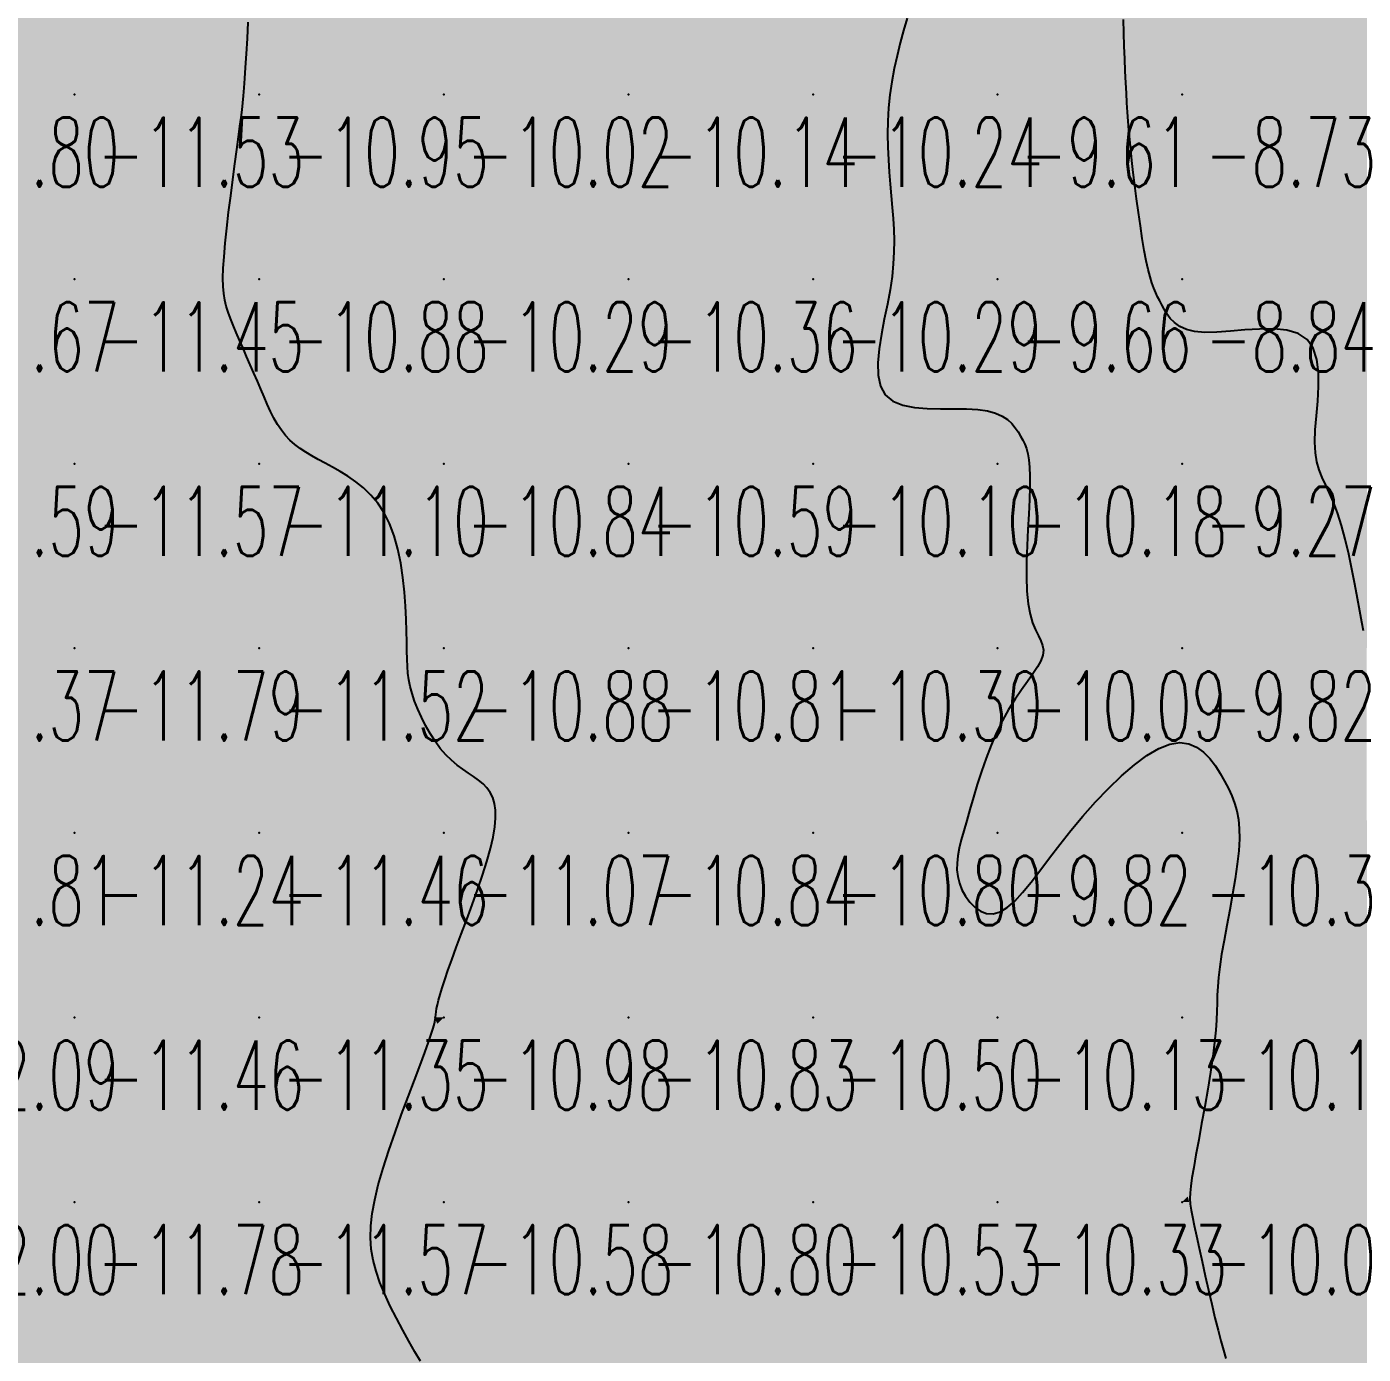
# Model space of a CAD drawing. Header units: millimetres. Extents: x 88261 to 90953, y 390274 to 392322.
# Drawn here: x 89907.7 to 89980.1, y 390839 to 390910.9 of the extents above; entities that cross this region are included whole.
import ezdxf
from ezdxf.enums import TextEntityAlignment as Align

# ---------------------------------------------------------------- set-up
doc = ezdxf.new("R2010")
doc.units = ezdxf.units.MM
doc.header["$LTSCALE"] = 25
for name, color, linetype in [('CN_03_00', 7, 'Continuous'), ('CN_04_00', 242, 'Continuous'), ('COTEAlt', 7, 'Continuous'), ('TN_COLORIAGE', 7, 'Continuous')]:
    doc.layers.add(name, color=color, linetype=linetype)
doc.styles.add('Simplex 1.0', font='Simplex.shx', dxfattribs={"width": 0.99, "height": 2.5})
doc.styles.get("Standard").update_dxf_attribs({"font": 'times.ttf'})

# ---------------------------------------------------------------- blocks, each defined once
blk = doc.blocks.new('COTE')
at = {"color": 0}
blk.add_point((0, 0), dxfattribs=at)
at = {"layer": 'COTEAlt'}
blk.add_attdef('ALT', text='', height=3.75, dxfattribs=at).set_placement((1.25, -1.25), align=Align.TOP_LEFT)

msp = doc.modelspace()

# ---------------------------------------------------------------- linework, layer by layer
at = {"layer": 'CN_03_00', "flags": 128}
for points, elevation in [([(89928.988, 390838.621), (89928.688, 390839.128), (89928.362, 390839.694), (89928.021, 390840.304), (89927.68, 390840.943), (89927.352, 390841.597), (89927.05, 390842.25), (89926.788, 390842.888), (89926.578, 390843.5), (89926.421, 390844.097), (89926.321, 390844.693), (89926.278, 390845.302), (89926.293, 390845.941), (89926.368, 390846.623), (89926.504, 390847.364), (89926.702, 390848.178), (89926.962, 390849.072), (89927.269, 390850.025), (89927.609, 390851.008), (89927.964, 390851.991), (89928.32, 390852.946), (89928.659, 390853.842), (89928.966, 390854.652), (89929.226, 390855.345), (89929.426, 390855.9), (89929.572, 390856.332), (89929.673, 390856.663), (89929.738, 390856.913), (89929.777, 390857.104), (89929.8, 390857.259), (89929.815, 390857.399), (89929.832, 390857.546), (89929.86, 390857.719), (89929.903, 390857.929), (89929.964, 390858.182), (89930.048, 390858.486), (89930.158, 390858.849), (89930.297, 390859.277), (89930.469, 390859.779), (89930.677, 390860.361), (89930.923, 390861.026), (89931.198, 390861.759), (89931.489, 390862.538), (89931.785, 390863.342), (89932.073, 390864.15), (89932.343, 390864.942), (89932.582, 390865.696), (89932.778, 390866.392), (89932.921, 390867.012), (89933.013, 390867.56), (89933.054, 390868.041), (89933.048, 390868.463), (89932.996, 390868.83), (89932.901, 390869.151), (89932.764, 390869.43), (89932.588, 390869.676), (89932.377, 390869.894), (89932.134, 390870.095), (89931.866, 390870.287), (89931.579, 390870.482), (89931.278, 390870.687), (89930.97, 390870.914), (89930.66, 390871.172), (89930.353, 390871.471), (89930.056, 390871.818), (89929.773, 390872.204), (89929.505, 390872.621), (89929.257, 390873.056), (89929.033, 390873.501), (89928.834, 390873.944), (89928.665, 390874.376), (89928.528, 390874.785), (89928.426, 390875.165), (89928.354, 390875.528), (89928.307, 390875.887), (89928.279, 390876.259), (89928.263, 390876.657), (89928.254, 390877.097), (89928.247, 390877.594), (89928.236, 390878.162), (89928.214, 390878.811), (89928.176, 390879.526), (89928.118, 390880.284), (89928.033, 390881.066), (89927.915, 390881.85), (89927.761, 390882.614), (89927.563, 390883.339), (89927.316, 390884.001), (89927.019, 390884.586), (89926.676, 390885.097), (89926.299, 390885.541), (89925.896, 390885.927), (89925.477, 390886.262), (89925.05, 390886.555), (89924.627, 390886.814), (89924.215, 390887.047), (89923.823, 390887.261), (89923.452, 390887.463), (89923.103, 390887.66), (89922.775, 390887.856), (89922.468, 390888.059), (89922.181, 390888.274), (89921.916, 390888.508), (89921.672, 390888.765), (89921.449, 390889.052), (89921.242, 390889.367), (89921.049, 390889.708), (89920.865, 390890.072), (89920.687, 390890.456), (89920.511, 390890.859), (89920.334, 390891.278), (89920.151, 390891.71), (89919.96, 390892.153), (89919.764, 390892.601), (89919.567, 390893.05), (89919.372, 390893.493), (89919.183, 390893.926), (89919.005, 390894.343), (89918.84, 390894.738), (89918.694, 390895.106), (89918.569, 390895.446), (89918.466, 390895.772), (89918.386, 390896.102), (89918.33, 390896.454), (89918.297, 390896.847), (89918.288, 390897.299), (89918.303, 390897.828), (89918.344, 390898.452), (89918.409, 390899.183), (89918.495, 390899.996), (89918.595, 390900.864), (89918.704, 390901.755), (89918.818, 390902.639), (89918.93, 390903.486), (89919.035, 390904.267), (89919.129, 390904.95), (89919.206, 390905.517), (89919.269, 390905.99), (89919.32, 390906.402), (89919.363, 390906.787), (89919.401, 390907.176), (89919.436, 390907.604), (89919.472, 390908.104), (89919.512, 390908.708), (89919.557, 390909.438), (89919.607, 390910.271), (89919.66, 390911.169)], -11), ([(89980.06, 390878.184), (89979.978, 390878.653), (89979.874, 390879.247), (89979.749, 390879.943), (89979.605, 390880.71), (89979.444, 390881.52), (89979.267, 390882.341), (89979.077, 390883.144), (89978.875, 390883.898), (89978.664, 390884.573), (89978.445, 390885.147), (89978.228, 390885.64), (89978.02, 390886.079), (89977.83, 390886.49), (89977.668, 390886.901), (89977.541, 390887.339), (89977.459, 390887.833), (89977.43, 390888.408), (89977.458, 390889.083), (89977.519, 390889.833), (89977.585, 390890.624), (89977.629, 390891.42), (89977.622, 390892.187), (89977.536, 390892.891), (89977.342, 390893.497), (89977.012, 390893.97), (89976.528, 390894.287), (89975.915, 390894.466), (89975.207, 390894.539), (89974.44, 390894.534), (89973.648, 390894.483), (89972.866, 390894.414), (89972.129, 390894.359), (89971.472, 390894.346), (89970.921, 390894.4), (89970.472, 390894.516), (89970.11, 390894.681), (89969.822, 390894.884), (89969.595, 390895.114), (89969.416, 390895.358), (89969.27, 390895.604), (89969.145, 390895.842), (89969.028, 390896.064), (89968.917, 390896.279), (89968.81, 390896.503), (89968.707, 390896.748), (89968.605, 390897.029), (89968.504, 390897.362), (89968.403, 390897.759), (89968.299, 390898.235), (89968.193, 390898.798), (89968.086, 390899.435), (89967.98, 390900.125), (89967.876, 390900.849), (89967.777, 390901.585), (89967.683, 390902.314), (89967.598, 390903.017), (89967.522, 390903.672), (89967.458, 390904.266), (89967.404, 390904.809), (89967.358, 390905.316), (89967.318, 390905.804), (89967.284, 390906.288), (89967.253, 390906.784), (89967.224, 390907.308), (89967.194, 390907.876), (89967.164, 390908.499), (89967.134, 390909.167), (89967.106, 390909.867), (89967.083, 390910.585), (89967.066, 390911.306)], -9)]:
    msp.add_lwpolyline(points, dxfattribs=dict(at, elevation=elevation))
at = {"layer": 'CN_04_00', "elevation": -10, "flags": 128}
msp.add_lwpolyline([(89955.343, 390911.383), (89955.158, 390910.715), (89954.976, 390910.033), (89954.802, 390909.341), (89954.644, 390908.641), (89954.51, 390907.934), (89954.405, 390907.223), (89954.336, 390906.511), (89954.3, 390905.8), (89954.29, 390905.094), (89954.304, 390904.396), (89954.335, 390903.709), (89954.379, 390903.035), (89954.43, 390902.379), (89954.486, 390901.743), (89954.539, 390901.128), (89954.585, 390900.526), (89954.619, 390899.928), (89954.636, 390899.324), (89954.629, 390898.704), (89954.595, 390898.059), (89954.527, 390897.377), (89954.42, 390896.651), (89954.275, 390895.874), (89954.111, 390895.068), (89953.954, 390894.255), (89953.829, 390893.461), (89953.762, 390892.711), (89953.779, 390892.029), (89953.904, 390891.439), (89954.163, 390890.968), (89954.573, 390890.63), (89955.109, 390890.409), (89955.74, 390890.282), (89956.433, 390890.224), (89957.156, 390890.209), (89957.876, 390890.214), (89958.561, 390890.213), (89959.177, 390890.183), (89959.701, 390890.104), (89960.135, 390889.979), (89960.491, 390889.817), (89960.78, 390889.625), (89961.013, 390889.413), (89961.202, 390889.188), (89961.357, 390888.958), (89961.489, 390888.733), (89961.608, 390888.517), (89961.715, 390888.296), (89961.807, 390888.056), (89961.883, 390887.78), (89961.941, 390887.451), (89961.981, 390887.053), (89962, 390886.57), (89961.996, 390885.986), (89961.971, 390885.292), (89961.931, 390884.511), (89961.885, 390883.672), (89961.844, 390882.804), (89961.814, 390881.939), (89961.807, 390881.105), (89961.831, 390880.333), (89961.895, 390879.653), (89962.005, 390879.085), (89962.146, 390878.619), (89962.302, 390878.235), (89962.456, 390877.914), (89962.59, 390877.636), (89962.687, 390877.382), (89962.73, 390877.131), (89962.701, 390876.865), (89962.589, 390876.566), (89962.402, 390876.231), (89962.155, 390875.856), (89961.862, 390875.441), (89961.536, 390874.982), (89961.192, 390874.478), (89960.845, 390873.927), (89960.507, 390873.328), (89960.191, 390872.679), (89959.898, 390871.994), (89959.627, 390871.287), (89959.378, 390870.571), (89959.149, 390869.86), (89958.939, 390869.169), (89958.748, 390868.512), (89958.574, 390867.903), (89958.417, 390867.353), (89958.282, 390866.856), (89958.172, 390866.404), (89958.093, 390865.988), (89958.049, 390865.6), (89958.045, 390865.231), (89958.085, 390864.871), (89958.175, 390864.513), (89958.316, 390864.153), (89958.507, 390863.803), (89958.741, 390863.483), (89959.013, 390863.21), (89959.319, 390863.002), (89959.652, 390862.879), (89960.009, 390862.858), (89960.383, 390862.957), (89960.771, 390863.189), (89961.177, 390863.545), (89961.604, 390864.007), (89962.057, 390864.561), (89962.54, 390865.19), (89963.059, 390865.88), (89963.616, 390866.613), (89964.218, 390867.375), (89964.865, 390868.149), (89965.546, 390868.914), (89966.248, 390869.646), (89966.957, 390870.324), (89967.658, 390870.926), (89968.339, 390871.429), (89968.985, 390871.811), (89969.583, 390872.049), (89970.121, 390872.13), (89970.601, 390872.068), (89971.029, 390871.888), (89971.408, 390871.613), (89971.744, 390871.266), (89972.042, 390870.872), (89972.306, 390870.454), (89972.54, 390870.035), (89972.75, 390869.634), (89972.932, 390869.24), (89973.085, 390868.842), (89973.205, 390868.424), (89973.291, 390867.971), (89973.339, 390867.471), (89973.346, 390866.908), (89973.31, 390866.268), (89973.231, 390865.543), (89973.116, 390864.752), (89972.977, 390863.919), (89972.824, 390863.068), (89972.667, 390862.225), (89972.516, 390861.414), (89972.384, 390860.659), (89972.279, 390859.985), (89972.21, 390859.408), (89972.169, 390858.908), (89972.148, 390858.455), (89972.138, 390858.021), (89972.127, 390857.577), (89972.108, 390857.093), (89972.071, 390856.541), (89972.005, 390855.892), (89971.905, 390855.127), (89971.777, 390854.27), (89971.627, 390853.355), (89971.466, 390852.416), (89971.301, 390851.487), (89971.141, 390850.603), (89970.994, 390849.797), (89970.869, 390849.105), (89970.773, 390848.548), (89970.707, 390848.104), (89970.67, 390847.741), (89970.661, 390847.426), (89970.68, 390847.124), (89970.726, 390846.803), (89970.799, 390846.43), (89970.898, 390845.971), (89971.022, 390845.403), (89971.167, 390844.742), (89971.327, 390844.015), (89971.498, 390843.247), (89971.674, 390842.466), (89971.85, 390841.697), (89972.023, 390840.966), (89972.186, 390840.3), (89972.336, 390839.718), (89972.478, 390839.211), (89972.618, 390838.765)], dxfattribs=at)
at = {"layer": 'TN_COLORIAGE', "color": 201}
for points in [[(89900.249, 390907.239, -11.341), (89910.249, 390907.239, -11.341), (89910.249, 390917.239, -11.341)], [(89900.249, 390917.239, -11.341), (89900.249, 390907.239, -11.341), (89910.249, 390917.239, -11.341)], [(89910.249, 390907.239, -11), (89919.994, 390916.985, -11), (89910.249, 390917.239, -11), (89919.861, 390917.239, -11)], [(89919.441, 390907.239, -11.526), (89919.994, 390916.985, -11.526), (89910.249, 390907.239, -11.526)], [(89900.249, 390897.239, -11.526), (89910.249, 390897.239, -11.526), (89910.249, 390907.239, -11.526)], [(89900.249, 390907.239, -11.526), (89900.249, 390897.239, -11.526), (89910.249, 390907.239, -11.526)], [(89910.249, 390907.239, -11), (89919.441, 390907.239, -11), (89910.249, 390897.239, -11), (89919.315, 390906.305, -11)], [(89918.072, 390897.239, -11.449), (89919.315, 390906.305, -11.449), (89910.249, 390897.239, -11.449)], [(89900.249, 390887.239, -11.449), (89910.249, 390887.239, -11.449), (89910.249, 390897.239, -11.449)], [(89900.249, 390897.239, -11.449), (89900.249, 390887.239, -11.449), (89910.249, 390897.239, -11.449)], [(89910.249, 390887.239, -11), (89918.461, 390895.451, -11), (89910.249, 390897.239, -11), (89918.072, 390897.239, -11)], [(89910.249, 390887.239, -11), (89918.461, 390895.451, -11), (89920.249, 390887.239, -11), (89920.249, 390891.592, -11)], [(89921.45, 390888.44, -11.096), (89920.249, 390891.592, -11.096), (89920.249, 390887.239, -11.096)], [(89921.45, 390888.44, -11.096), (89923.987, 390887.239, -11.096), (89920.249, 390887.239, -11.096)], [(89900.249, 390877.239, -11.574), (89910.249, 390877.239, -11.574), (89910.249, 390887.239, -11.574)], [(89900.249, 390887.239, -11.574), (89900.249, 390877.239, -11.574), (89910.249, 390887.239, -11.574)], [(89910.249, 390877.239, -11.096), (89920.249, 390877.239, -11.096), (89920.249, 390887.239, -11.096)], [(89910.249, 390887.239, -11.096), (89910.249, 390877.239, -11.096), (89920.249, 390887.239, -11.096)], [(89920.249, 390877.239, -11), (89927.892, 390884.882, -11), (89920.249, 390887.239, -11), (89923.987, 390887.239, -11)], [(89927.892, 390884.882, -11.523), (89928.344, 390877.239, -11.523), (89920.249, 390877.239, -11.523)], [(89900.249, 390867.239, -11.791), (89910.249, 390867.239, -11.791), (89910.249, 390877.239, -11.791)], [(89900.249, 390877.239, -11.791), (89900.249, 390867.239, -11.791), (89910.249, 390877.239, -11.791)], [(89910.249, 390867.239, -11.523), (89920.249, 390867.239, -11.523), (89920.249, 390877.239, -11.523)], [(89910.249, 390877.239, -11.523), (89910.249, 390867.239, -11.523), (89920.249, 390877.239, -11.523)], [(89920.249, 390877.239, -11), (89928.344, 390877.239, -11), (89920.249, 390867.239, -11), (89928.144, 390875.135, -11)], [(89920.249, 390867.239, -11), (89928.144, 390875.135, -11), (89930.249, 390867.239, -11), (89930.249, 390870.931, -11)], [(89932.981, 390869.971, -11.072), (89930.249, 390870.931, -11.072), (89930.249, 390867.239, -11.072)], [(89932.981, 390869.971, -11.072), (89933.359, 390867.239, -11.072), (89930.249, 390867.239, -11.072)], [(89900.249, 390860.494, -11.239), (89901.31, 390858.301, -11.239), (89900.249, 390867.239, -11.239), (89910.249, 390867.239, -11.239)], [(89901.693, 390857.239, -11.239), (89901.31, 390858.301, -11.239), (89910.249, 390857.239, -11.239), (89910.249, 390867.239, -11.239)], [(89910.249, 390857.239, -11.462), (89920.249, 390857.239, -11.462), (89920.249, 390867.239, -11.462)], [(89910.249, 390867.239, -11.462), (89910.249, 390857.239, -11.462), (89920.249, 390867.239, -11.462)], [(89920.249, 390857.239, -11), (89929.709, 390857.239, -11), (89930.249, 390867.239, -11), (89930.249, 390859.422, -11)], [(89920.249, 390867.239, -11.072), (89920.249, 390857.239, -11.072), (89930.249, 390867.239, -11.072)], [(89933.359, 390867.239, -11.072), (89930.249, 390859.422, -11.072), (89930.249, 390867.239, -11.072)], [(89900.437, 390847.239, -11.464), (89900.327, 390847.317, -11.464), (89910.249, 390847.239, -11.464), (89910.249, 390857.239, -11.464)], [(89900.327, 390847.317, -11.464), (89901.693, 390857.239, -11.464), (89910.249, 390857.239, -11.464)], [(89910.249, 390847.239, -11.353), (89920.249, 390847.239, -11.353), (89920.249, 390857.239, -11.353)], [(89910.249, 390857.239, -11.353), (89910.249, 390847.239, -11.353), (89920.249, 390857.239, -11.353)], [(89920.249, 390847.239, -11), (89929.907, 390856.897, -11), (89920.249, 390857.239, -11), (89929.709, 390857.239, -11)], [(89926.022, 390847.239, -11.567), (89929.907, 390856.897, -11.567), (89920.249, 390847.239, -11.567)], [(89900.968, 390837.239, -11.78), (89900.427, 390837.418, -11.78), (89910.249, 390837.239, -11.78), (89910.249, 390847.239, -11.78)], [(89900.427, 390837.418, -11.78), (89900.437, 390847.239, -11.78), (89910.249, 390847.239, -11.78)], [(89910.249, 390837.239, -11.567), (89920.249, 390837.239, -11.567), (89920.249, 390847.239, -11.567)], [(89910.249, 390847.239, -11.567), (89910.249, 390837.239, -11.567), (89920.249, 390847.239, -11.567)], [(89920.249, 390837.239, -11), (89926.221, 390843.212, -11), (89920.249, 390847.239, -11), (89926.022, 390847.239, -11)], [(89926.221, 390843.212, -11.616), (89929.823, 390837.239, -11.616), (89920.249, 390837.239, -11.616)]]:
    msp.add_solid(points, dxfattribs=at)
at = {"layer": 'TN_COLORIAGE', "color": 191}
for points in [[(89919.994, 390916.985, -10.954), (89919.441, 390907.239, -10.954), (89920.249, 390917.239, -10.954), (89920.249, 390907.239, -10.954)], [(89920.249, 390907.239, -10.358), (89930.249, 390907.239, -10.358), (89930.249, 390917.239, -10.358)], [(89920.249, 390917.239, -10.358), (89920.249, 390907.239, -10.358), (89930.249, 390917.239, -10.358)], [(89930.249, 390917.239, -10.068), (89930.249, 390907.239, -10.068), (89940.249, 390917.239, -10.068)], [(89930.249, 390907.239, -10.068), (89940.249, 390907.239, -10.068), (89940.249, 390917.239, -10.068)], [(89940.249, 390917.239, -10.31), (89940.249, 390907.239, -10.31), (89950.249, 390917.239, -10.31)], [(89940.249, 390907.239, -10.31), (89950.249, 390907.239, -10.31), (89950.249, 390917.239, -10.31)], [(89950.249, 390917.239, -10), (89956.551, 390917.239, -10), (89950.249, 390907.239, -10), (89955.895, 390912.885, -10)], [(89954.008, 390907.239, -10.236), (89955.895, 390912.885, -10.236), (89950.249, 390907.239, -10.236)], [(89919.315, 390906.305, -10.875), (89918.072, 390897.239, -10.875), (89920.249, 390907.239, -10.875), (89920.249, 390897.239, -10.875)], [(89919.315, 390906.305, -10.954), (89919.441, 390907.239, -10.954), (89920.249, 390907.239, -10.954)], [(89920.249, 390897.239, -10.022), (89930.249, 390897.239, -10.022), (89930.249, 390907.239, -10.022)], [(89920.249, 390907.239, -10.022), (89920.249, 390897.239, -10.022), (89930.249, 390907.239, -10.022)], [(89930.249, 390907.239, -10.143), (89930.249, 390897.239, -10.143), (89940.249, 390907.239, -10.143)], [(89930.249, 390897.239, -10.143), (89940.249, 390897.239, -10.143), (89940.249, 390907.239, -10.143)], [(89940.249, 390907.239, -10.236), (89940.249, 390897.239, -10.236), (89950.249, 390907.239, -10.236)], [(89940.249, 390897.239, -10.236), (89950.249, 390897.239, -10.236), (89950.249, 390907.239, -10.236)], [(89950.249, 390897.239, -10), (89954.504, 390901.495, -10), (89950.249, 390907.239, -10), (89954.008, 390907.239, -10)], [(89954.504, 390901.495, -10.29), (89954.889, 390897.239, -10.29), (89950.249, 390897.239, -10.29)], [(89918.072, 390897.239, -10.875), (89918.461, 390895.451, -10.875), (89920.249, 390897.239, -10.875)], [(89920.249, 390891.592, -10.875), (89918.461, 390895.451, -10.875), (89920.249, 390897.239, -10.875)], [(89920.249, 390891.592, -10.294), (89921.45, 390888.44, -10.294), (89920.249, 390897.239, -10.294), (89930.249, 390897.239, -10.294)], [(89923.987, 390887.239, -10.294), (89921.45, 390888.44, -10.294), (89930.249, 390887.239, -10.294), (89930.249, 390897.239, -10.294)], [(89930.249, 390897.239, -10.364), (89930.249, 390887.239, -10.364), (89940.249, 390897.239, -10.364)], [(89930.249, 390887.239, -10.364), (89940.249, 390887.239, -10.364), (89940.249, 390897.239, -10.364)], [(89940.249, 390897.239, -10.29), (89940.249, 390887.239, -10.29), (89950.249, 390897.239, -10.29)], [(89940.249, 390887.239, -10.29), (89950.249, 390887.239, -10.29), (89950.249, 390897.239, -10.29)], [(89950.249, 390897.239, -10), (89954.889, 390897.239, -10), (89950.249, 390887.239, -10), (89952.46, 390889.451, -10)], [(89960.249, 390887.239, -10), (89960.249, 390890.762, -10), (89950.249, 390887.239, -10), (89952.46, 390889.451, -10)], [(89961.609, 390888.6, -10.182), (89960.249, 390890.762, -10.182), (89960.249, 390887.239, -10.182)], [(89961.609, 390888.6, -10.182), (89962.25, 390887.239, -10.182), (89960.249, 390887.239, -10.182)], [(89923.987, 390887.239, -10.839), (89927.892, 390884.882, -10.839), (89930.249, 390887.239, -10.839)], [(89928.344, 390877.239, -10.839), (89927.892, 390884.882, -10.839), (89930.249, 390877.239, -10.839), (89930.249, 390887.239, -10.839)], [(89930.249, 390887.239, -10.59), (89930.249, 390877.239, -10.59), (89940.249, 390887.239, -10.59)], [(89930.249, 390877.239, -10.59), (89940.249, 390877.239, -10.59), (89940.249, 390887.239, -10.59)], [(89940.249, 390887.239, -10.095), (89940.249, 390877.239, -10.095), (89950.249, 390887.239, -10.095)], [(89940.249, 390877.239, -10.095), (89950.249, 390877.239, -10.095), (89950.249, 390887.239, -10.095)], [(89950.249, 390887.239, -10.182), (89950.249, 390877.239, -10.182), (89960.249, 390887.239, -10.182)], [(89950.249, 390877.239, -10.182), (89960.249, 390877.239, -10.182), (89960.249, 390887.239, -10.182)], [(89960.249, 390887.239, -10), (89962.25, 390887.239, -10), (89960.249, 390877.239, -10), (89961.369, 390878.359, -10)], [(89961.369, 390878.359, -10.092), (89963.647, 390877.239, -10.092), (89960.249, 390877.239, -10.092)], [(89930.249, 390870.931, -10.877), (89928.144, 390875.135, -10.877), (89930.249, 390877.239, -10.877)], [(89928.144, 390875.135, -10.877), (89928.344, 390877.239, -10.877), (89930.249, 390877.239, -10.877)], [(89930.249, 390870.931, -10.808), (89932.981, 390869.971, -10.808), (89930.249, 390877.239, -10.808), (89940.249, 390877.239, -10.808)], [(89933.359, 390867.239, -10.808), (89932.981, 390869.971, -10.808), (89940.249, 390867.239, -10.808), (89940.249, 390877.239, -10.808)], [(89940.249, 390877.239, -10.3), (89940.249, 390867.239, -10.3), (89950.249, 390877.239, -10.3)], [(89940.249, 390867.239, -10.3), (89950.249, 390867.239, -10.3), (89950.249, 390877.239, -10.3)], [(89950.249, 390877.239, -10.092), (89950.249, 390867.239, -10.092), (89960.249, 390877.239, -10.092)], [(89950.249, 390867.239, -10), (89958.398, 390867.239, -10), (89960.249, 390877.239, -10), (89960.249, 390873.872, -10)], [(89960.249, 390873.872, -10.092), (89963.647, 390877.239, -10.092), (89960.249, 390877.239, -10.092)], [(89963.702, 390867.239, -10.343), (89970.249, 390873.817, -10.343), (89970.249, 390867.239, -10.343)], [(89972.799, 390869.789, -10.343), (89970.249, 390873.817, -10.343), (89970.249, 390867.239, -10.343)], [(89972.799, 390869.789, -10.343), (89973.799, 390867.239, -10.343), (89970.249, 390867.239, -10.343)], [(89930.249, 390859.422, -10.84), (89933.359, 390867.239, -10.84), (89930.249, 390857.239, -10.84), (89940.249, 390867.239, -10.84)], [(89930.249, 390857.239, -10.84), (89940.249, 390857.239, -10.84), (89940.249, 390867.239, -10.84)], [(89940.249, 390867.239, -10.797), (89940.249, 390857.239, -10.797), (89950.249, 390867.239, -10.797)], [(89940.249, 390857.239, -10.797), (89950.249, 390857.239, -10.797), (89950.249, 390867.239, -10.797)], [(89950.249, 390867.239, -10), (89958.398, 390867.239, -10), (89950.249, 390857.239, -10), (89957.6, 390864.591, -10)], [(89970.249, 390867.239, -10), (89963.702, 390867.239, -10), (89960.249, 390857.239, -10), (89960.249, 390861.478, -10)], [(89960.249, 390857.239, -10.343), (89970.249, 390857.239, -10.343), (89970.249, 390867.239, -10.343)], [(89970.249, 390867.239, -10), (89973.799, 390867.239, -10), (89970.249, 390857.239, -10), (89971.868, 390858.858, -10)], [(89950.249, 390857.239, -10), (89957.6, 390864.591, -10), (89960.249, 390857.239, -10), (89960.249, 390861.478, -10)], [(89930.249, 390859.422, -10.98), (89929.709, 390857.239, -10.98), (89930.249, 390857.239, -10.98)], [(89971.868, 390858.858, -10.12), (89972.404, 390857.239, -10.12), (89970.249, 390857.239, -10.12)], [(89929.907, 390856.897, -10.585), (89926.022, 390847.239, -10.585), (89930.249, 390857.239, -10.585), (89930.249, 390847.239, -10.585)], [(89929.709, 390857.239, -10.98), (89929.907, 390856.897, -10.98), (89930.249, 390857.239, -10.98)], [(89930.249, 390857.239, -10.835), (89930.249, 390847.239, -10.835), (89940.249, 390857.239, -10.835)], [(89930.249, 390847.239, -10.835), (89940.249, 390847.239, -10.835), (89940.249, 390857.239, -10.835)], [(89940.249, 390857.239, -10.502), (89940.249, 390847.239, -10.502), (89950.249, 390857.239, -10.502)], [(89940.249, 390847.239, -10.502), (89950.249, 390847.239, -10.502), (89950.249, 390857.239, -10.502)], [(89950.249, 390857.239, -10.133), (89950.249, 390847.239, -10.133), (89960.249, 390857.239, -10.133)], [(89950.249, 390847.239, -10.133), (89960.249, 390847.239, -10.133), (89960.249, 390857.239, -10.133)], [(89960.249, 390857.239, -10.12), (89960.249, 390847.239, -10.12), (89970.249, 390857.239, -10.12)], [(89960.249, 390847.239, -10.12), (89970.249, 390847.239, -10.12), (89970.249, 390857.239, -10.12)], [(89970.249, 390857.239, -10), (89972.404, 390857.239, -10), (89970.249, 390847.239, -10), (89970.547, 390847.537, -10)], [(89926.022, 390847.239, -10.585), (89926.221, 390843.212, -10.585), (89930.249, 390847.239, -10.585)], [(89929.823, 390837.239, -10.585), (89926.221, 390843.212, -10.585), (89930.249, 390837.239, -10.585), (89930.249, 390847.239, -10.585)], [(89930.249, 390847.239, -10.801), (89930.249, 390837.239, -10.801), (89940.249, 390847.239, -10.801)], [(89930.249, 390837.239, -10.801), (89940.249, 390837.239, -10.801), (89940.249, 390847.239, -10.801)], [(89940.249, 390847.239, -10.53), (89940.249, 390837.239, -10.53), (89950.249, 390847.239, -10.53)], [(89940.249, 390837.239, -10.53), (89950.249, 390837.239, -10.53), (89950.249, 390847.239, -10.53)], [(89950.249, 390847.239, -10.326), (89950.249, 390837.239, -10.326), (89960.249, 390847.239, -10.326)], [(89950.249, 390837.239, -10.326), (89960.249, 390837.239, -10.326), (89960.249, 390847.239, -10.326)], [(89960.249, 390847.239, -10.013), (89960.249, 390837.239, -10.013), (89970.249, 390847.239, -10.013)], [(89960.249, 390837.239, -10.013), (89970.249, 390837.239, -10.013), (89970.249, 390847.239, -10.013)], [(89970.547, 390847.537, -10.013), (89970.626, 390847.239, -10.013), (89970.249, 390847.239, -10.013)], [(89970.249, 390837.239, -10), (89972.339, 390839.33, -10), (89970.249, 390847.239, -10), (89970.626, 390847.239, -10)], [(89972.339, 390839.33, -10.091), (89973.13, 390837.239, -10.091), (89970.249, 390837.239, -10.091)]]:
    msp.add_solid(points, dxfattribs=at)
at = {"layer": 'TN_COLORIAGE', "color": 181}
for points in [[(89955.895, 390912.885, -9.608), (89954.008, 390907.239, -9.608), (89960.249, 390917.239, -9.608), (89960.249, 390907.239, -9.608)], [(89960.249, 390917.239, -9), (89967.542, 390917.239, -9), (89960.249, 390907.239, -9), (89966.92, 390913.91, -9)], [(89966.92, 390913.91, -9.608), (89967.212, 390907.239, -9.608), (89960.249, 390907.239, -9.608)], [(89954.008, 390907.239, -9.608), (89954.504, 390901.495, -9.608), (89960.249, 390907.239, -9.608)], [(89954.889, 390897.239, -9.608), (89954.504, 390901.495, -9.608), (89960.249, 390897.239, -9.608), (89960.249, 390907.239, -9.608)], [(89960.249, 390897.239, -9), (89967.397, 390904.388, -9), (89960.249, 390907.239, -9), (89967.212, 390907.239, -9)], [(89967.397, 390904.388, -9.665), (89968.332, 390897.239, -9.665), (89960.249, 390897.239, -9.665)], [(89952.46, 390889.451, -9.665), (89954.889, 390897.239, -9.665), (89960.249, 390897.239, -9.665)], [(89952.46, 390889.451, -9.665), (89960.249, 390890.762, -9.665), (89960.249, 390897.239, -9.665)], [(89960.249, 390890.762, -9), (89961.609, 390888.6, -9), (89960.249, 390897.239, -9), (89969.072, 390896.062, -9)], [(89969.072, 390896.062, -9.665), (89968.332, 390897.239, -9.665), (89960.249, 390897.239, -9.665)], [(89962.25, 390887.239, -9), (89961.609, 390888.6, -9), (89970.249, 390887.239, -9), (89969.072, 390896.062, -9)], [(89969.072, 390896.062, -9.272), (89970.249, 390893.565, -9.272), (89970.249, 390887.239, -9.272)], [(89970.249, 390893.565, -9.272), (89978.763, 390895.754, -9.272), (89970.249, 390887.239, -9.272)], [(89976.767, 390887.239, -9.272), (89978.763, 390895.754, -9.272), (89970.249, 390887.239, -9.272)], [(89961.369, 390878.359, -9.272), (89962.25, 390887.239, -9.272), (89970.249, 390887.239, -9.272)], [(89963.647, 390877.239, -9.272), (89961.369, 390878.359, -9.272), (89970.249, 390877.239, -9.272), (89970.249, 390887.239, -9.272)], [(89970.249, 390877.239, -9), (89978.748, 390885.739, -9), (89970.249, 390887.239, -9), (89976.767, 390887.239, -9)], [(89978.748, 390885.739, -9.822), (89980.221, 390877.239, -9.822), (89970.249, 390877.239, -9.822)], [(89963.647, 390877.239, -9.819), (89960.249, 390873.872, -9.819), (89970.249, 390877.239, -9.819), (89960.249, 390867.239, -9.819)], [(89970.249, 390873.817, -9.819), (89963.702, 390867.239, -9.819), (89970.249, 390877.239, -9.819), (89960.249, 390867.239, -9.819)], [(89970.249, 390873.817, -9), (89972.799, 390869.789, -9), (89970.249, 390877.239, -9), (89980.232, 390877.223, -9)], [(89980.232, 390877.223, -9.822), (89980.221, 390877.239, -9.822), (89970.249, 390877.239, -9.822)], [(89973.799, 390867.239, -9), (89972.799, 390869.789, -9), (89980.249, 390867.239, -9), (89980.232, 390877.223, -9)], [(89960.249, 390873.872, -9.819), (89958.398, 390867.239, -9.819), (89960.249, 390867.239, -9.819)], [(89957.6, 390864.591, -9.819), (89958.398, 390867.239, -9.819), (89960.249, 390867.239, -9.819)], [(89960.249, 390861.478, -9.819), (89957.6, 390864.591, -9.819), (89960.249, 390867.239, -9.819)], [(89960.249, 390861.478, -9.819), (89963.702, 390867.239, -9.819), (89960.249, 390867.239, -9.819)], [(89971.868, 390858.858, -9.377), (89973.799, 390867.239, -9.377), (89980.249, 390867.239, -9.377)], [(89972.404, 390857.239, -9.377), (89971.868, 390858.858, -9.377), (89980.249, 390857.239, -9.377), (89980.249, 390867.239, -9.377)], [(89970.547, 390847.537, -9.562), (89972.404, 390857.239, -9.562), (89980.249, 390857.239, -9.562)], [(89970.626, 390847.239, -9.562), (89970.547, 390847.537, -9.562), (89980.249, 390847.239, -9.562), (89980.249, 390857.239, -9.562)], [(89970.626, 390847.239, -9.657), (89972.339, 390839.33, -9.657), (89980.249, 390847.239, -9.657)], [(89973.13, 390837.239, -9.657), (89972.339, 390839.33, -9.657), (89980.249, 390837.239, -9.657), (89980.249, 390847.239, -9.657)]]:
    msp.add_solid(points, dxfattribs=at)
at = {"layer": 'TN_COLORIAGE', "color": 171}
for points in [[(89967.212, 390907.239, -8.696), (89966.92, 390913.91, -8.696), (89970.249, 390907.239, -8.696), (89970.249, 390917.239, -8.696)], [(89970.249, 390917.239, -8.224), (89970.249, 390907.239, -8.224), (89980.249, 390917.239, -8.224)], [(89970.249, 390907.239, -8.224), (89980.249, 390907.239, -8.224), (89980.249, 390917.239, -8.224)], [(89967.212, 390907.239, -8.735), (89967.397, 390904.388, -8.735), (89970.249, 390907.239, -8.735)], [(89968.332, 390897.239, -8.735), (89967.397, 390904.388, -8.735), (89970.249, 390897.239, -8.735), (89970.249, 390907.239, -8.735)], [(89970.249, 390907.239, -8.588), (89970.249, 390897.239, -8.588), (89980.249, 390907.239, -8.588)], [(89970.249, 390897.239, -8.588), (89980.249, 390897.239, -8.588), (89980.249, 390907.239, -8.588)], [(89968.332, 390897.239, -8.842), (89969.072, 390896.062, -8.842), (89970.249, 390897.239, -8.842)], [(89970.249, 390893.565, -8.842), (89969.072, 390896.062, -8.842), (89970.249, 390897.239, -8.842)], [(89978.763, 390895.754, -8.842), (89970.249, 390893.565, -8.842), (89980.249, 390897.239, -8.842), (89970.249, 390897.239, -8.842)], [(89978.763, 390895.754, -8.855), (89976.767, 390887.239, -8.855), (89980.249, 390897.239, -8.855), (89980.249, 390887.239, -8.855)], [(89976.767, 390887.239, -8.855), (89978.748, 390885.739, -8.855), (89980.249, 390887.239, -8.855)], [(89980.221, 390877.239, -8.855), (89978.748, 390885.739, -8.855), (89980.249, 390877.239, -8.855), (89980.249, 390887.239, -8.855)]]:
    msp.add_solid(points, dxfattribs=at)

# ---------------------------------------------------------------- block references
at = {"layer": 'COTEAlt'}
ref = msp.add_blockref('COTE', (89900.249, 390907.239), dxfattribs=at)
ref.add_attrib('ALT', '-11.80', dxfattribs={"height": 3.75, "style": 'Simplex 1.0', "width": 0.6}).set_placement((89901.499, 390905.989), align=Align.TOP_LEFT)
ref = msp.add_blockref('COTE', (89910.249, 390907.239), dxfattribs=at)
ref.add_attrib('ALT', '-11.53', dxfattribs={"height": 3.75, "style": 'Simplex 1.0', "width": 0.6}).set_placement((89911.499, 390905.989), align=Align.TOP_LEFT)
ref = msp.add_blockref('COTE', (89920.249, 390907.239), dxfattribs=at)
ref.add_attrib('ALT', '-10.95', dxfattribs={"height": 3.75, "style": 'Simplex 1.0', "width": 0.6}).set_placement((89921.499, 390905.989), align=Align.TOP_LEFT)
ref = msp.add_blockref('COTE', (89930.249, 390907.239), dxfattribs=at)
ref.add_attrib('ALT', '-10.02', dxfattribs={"height": 3.75, "style": 'Simplex 1.0', "width": 0.6}).set_placement((89931.499, 390905.989), align=Align.TOP_LEFT)
ref = msp.add_blockref('COTE', (89940.249, 390907.239), dxfattribs=at)
ref.add_attrib('ALT', '-10.14', dxfattribs={"height": 3.75, "style": 'Simplex 1.0', "width": 0.6}).set_placement((89941.499, 390905.989), align=Align.TOP_LEFT)
ref = msp.add_blockref('COTE', (89950.249, 390907.239), dxfattribs=at)
ref.add_attrib('ALT', '-10.24', dxfattribs={"height": 3.75, "style": 'Simplex 1.0', "width": 0.6}).set_placement((89951.499, 390905.989), align=Align.TOP_LEFT)
ref = msp.add_blockref('COTE', (89960.249, 390907.239), dxfattribs=at)
ref.add_attrib('ALT', '-9.61', dxfattribs={"height": 3.75, "style": 'Simplex 1.0', "width": 0.6}).set_placement((89961.499, 390905.989), align=Align.TOP_LEFT)
ref = msp.add_blockref('COTE', (89970.249, 390907.239), dxfattribs=at)
ref.add_attrib('ALT', '-8.73', dxfattribs={"height": 3.75, "style": 'Simplex 1.0', "width": 0.6}).set_placement((89971.499, 390905.989), align=Align.TOP_LEFT)
ref = msp.add_blockref('COTE', (89900.249, 390897.239), dxfattribs=at)
ref.add_attrib('ALT', '-11.67', dxfattribs={"height": 3.75, "style": 'Simplex 1.0', "width": 0.6}).set_placement((89901.499, 390895.989), align=Align.TOP_LEFT)
ref = msp.add_blockref('COTE', (89910.249, 390897.239), dxfattribs=at)
ref.add_attrib('ALT', '-11.45', dxfattribs={"height": 3.75, "style": 'Simplex 1.0', "width": 0.6}).set_placement((89911.499, 390895.989), align=Align.TOP_LEFT)
ref = msp.add_blockref('COTE', (89920.249, 390897.239), dxfattribs=at)
ref.add_attrib('ALT', '-10.88', dxfattribs={"height": 3.75, "style": 'Simplex 1.0', "width": 0.6}).set_placement((89921.499, 390895.989), align=Align.TOP_LEFT)
ref = msp.add_blockref('COTE', (89930.249, 390897.239), dxfattribs=at)
ref.add_attrib('ALT', '-10.29', dxfattribs={"height": 3.75, "style": 'Simplex 1.0', "width": 0.6}).set_placement((89931.499, 390895.989), align=Align.TOP_LEFT)
ref = msp.add_blockref('COTE', (89940.249, 390897.239), dxfattribs=at)
ref.add_attrib('ALT', '-10.36', dxfattribs={"height": 3.75, "style": 'Simplex 1.0', "width": 0.6}).set_placement((89941.499, 390895.989), align=Align.TOP_LEFT)
ref = msp.add_blockref('COTE', (89950.249, 390897.239), dxfattribs=at)
ref.add_attrib('ALT', '-10.29', dxfattribs={"height": 3.75, "style": 'Simplex 1.0', "width": 0.6}).set_placement((89951.499, 390895.989), align=Align.TOP_LEFT)
ref = msp.add_blockref('COTE', (89960.249, 390897.239), dxfattribs=at)
ref.add_attrib('ALT', '-9.66', dxfattribs={"height": 3.75, "style": 'Simplex 1.0', "width": 0.6}).set_placement((89961.499, 390895.989), align=Align.TOP_LEFT)
ref = msp.add_blockref('COTE', (89970.249, 390897.239), dxfattribs=at)
ref.add_attrib('ALT', '-8.84', dxfattribs={"height": 3.75, "style": 'Simplex 1.0', "width": 0.6}).set_placement((89971.499, 390895.989), align=Align.TOP_LEFT)
ref = msp.add_blockref('COTE', (89900.249, 390887.239), dxfattribs=at)
ref.add_attrib('ALT', '-11.59', dxfattribs={"height": 3.75, "style": 'Simplex 1.0', "width": 0.6}).set_placement((89901.499, 390885.989), align=Align.TOP_LEFT)
ref = msp.add_blockref('COTE', (89910.249, 390887.239), dxfattribs=at)
ref.add_attrib('ALT', '-11.57', dxfattribs={"height": 3.75, "style": 'Simplex 1.0', "width": 0.6}).set_placement((89911.499, 390885.989), align=Align.TOP_LEFT)
ref = msp.add_blockref('COTE', (89920.249, 390887.239), dxfattribs=at)
ref.add_attrib('ALT', '-11.10', dxfattribs={"height": 3.75, "style": 'Simplex 1.0', "width": 0.6}).set_placement((89921.499, 390885.989), align=Align.TOP_LEFT)
ref = msp.add_blockref('COTE', (89930.249, 390887.239), dxfattribs=at)
ref.add_attrib('ALT', '-10.84', dxfattribs={"height": 3.75, "style": 'Simplex 1.0', "width": 0.6}).set_placement((89931.499, 390885.989), align=Align.TOP_LEFT)
ref = msp.add_blockref('COTE', (89940.249, 390887.239), dxfattribs=at)
ref.add_attrib('ALT', '-10.59', dxfattribs={"height": 3.75, "style": 'Simplex 1.0', "width": 0.6}).set_placement((89941.499, 390885.989), align=Align.TOP_LEFT)
ref = msp.add_blockref('COTE', (89950.249, 390887.239), dxfattribs=at)
ref.add_attrib('ALT', '-10.10', dxfattribs={"height": 3.75, "style": 'Simplex 1.0', "width": 0.6}).set_placement((89951.499, 390885.989), align=Align.TOP_LEFT)
ref = msp.add_blockref('COTE', (89960.249, 390887.239), dxfattribs=at)
ref.add_attrib('ALT', '-10.18', dxfattribs={"height": 3.75, "style": 'Simplex 1.0', "width": 0.6}).set_placement((89961.499, 390885.989), align=Align.TOP_LEFT)
ref = msp.add_blockref('COTE', (89970.249, 390887.239), dxfattribs=at)
ref.add_attrib('ALT', '-9.27', dxfattribs={"height": 3.75, "style": 'Simplex 1.0', "width": 0.6}).set_placement((89971.499, 390885.989), align=Align.TOP_LEFT)
ref = msp.add_blockref('COTE', (89900.249, 390877.239), dxfattribs=at)
ref.add_attrib('ALT', '-11.37', dxfattribs={"height": 3.75, "style": 'Simplex 1.0', "width": 0.6}).set_placement((89901.499, 390875.989), align=Align.TOP_LEFT)
ref = msp.add_blockref('COTE', (89910.249, 390877.239), dxfattribs=at)
ref.add_attrib('ALT', '-11.79', dxfattribs={"height": 3.75, "style": 'Simplex 1.0', "width": 0.6}).set_placement((89911.499, 390875.989), align=Align.TOP_LEFT)
ref = msp.add_blockref('COTE', (89920.249, 390877.239), dxfattribs=at)
ref.add_attrib('ALT', '-11.52', dxfattribs={"height": 3.75, "style": 'Simplex 1.0', "width": 0.6}).set_placement((89921.499, 390875.989), align=Align.TOP_LEFT)
ref = msp.add_blockref('COTE', (89930.249, 390877.239), dxfattribs=at)
ref.add_attrib('ALT', '-10.88', dxfattribs={"height": 3.75, "style": 'Simplex 1.0', "width": 0.6}).set_placement((89931.499, 390875.989), align=Align.TOP_LEFT)
ref = msp.add_blockref('COTE', (89940.249, 390877.239), dxfattribs=at)
ref.add_attrib('ALT', '-10.81', dxfattribs={"height": 3.75, "style": 'Simplex 1.0', "width": 0.6}).set_placement((89941.499, 390875.989), align=Align.TOP_LEFT)
ref = msp.add_blockref('COTE', (89950.249, 390877.239), dxfattribs=at)
ref.add_attrib('ALT', '-10.30', dxfattribs={"height": 3.75, "style": 'Simplex 1.0', "width": 0.6}).set_placement((89951.499, 390875.989), align=Align.TOP_LEFT)
ref = msp.add_blockref('COTE', (89960.249, 390877.239), dxfattribs=at)
ref.add_attrib('ALT', '-10.09', dxfattribs={"height": 3.75, "style": 'Simplex 1.0', "width": 0.6}).set_placement((89961.499, 390875.989), align=Align.TOP_LEFT)
ref = msp.add_blockref('COTE', (89970.249, 390877.239), dxfattribs=at)
ref.add_attrib('ALT', '-9.82', dxfattribs={"height": 3.75, "style": 'Simplex 1.0', "width": 0.6}).set_placement((89971.499, 390875.989), align=Align.TOP_LEFT)
ref = msp.add_blockref('COTE', (89900.249, 390867.239), dxfattribs=at)
ref.add_attrib('ALT', '-11.81', dxfattribs={"height": 3.75, "style": 'Simplex 1.0', "width": 0.6}).set_placement((89901.499, 390865.989), align=Align.TOP_LEFT)
ref = msp.add_blockref('COTE', (89910.249, 390867.239), dxfattribs=at)
ref.add_attrib('ALT', '-11.24', dxfattribs={"height": 3.75, "style": 'Simplex 1.0', "width": 0.6}).set_placement((89911.499, 390865.989), align=Align.TOP_LEFT)
ref = msp.add_blockref('COTE', (89920.249, 390867.239), dxfattribs=at)
ref.add_attrib('ALT', '-11.46', dxfattribs={"height": 3.75, "style": 'Simplex 1.0', "width": 0.6}).set_placement((89921.499, 390865.989), align=Align.TOP_LEFT)
ref = msp.add_blockref('COTE', (89930.249, 390867.239), dxfattribs=at)
ref.add_attrib('ALT', '-11.07', dxfattribs={"height": 3.75, "style": 'Simplex 1.0', "width": 0.6}).set_placement((89931.499, 390865.989), align=Align.TOP_LEFT)
ref = msp.add_blockref('COTE', (89940.249, 390867.239), dxfattribs=at)
ref.add_attrib('ALT', '-10.84', dxfattribs={"height": 3.75, "style": 'Simplex 1.0', "width": 0.6}).set_placement((89941.499, 390865.989), align=Align.TOP_LEFT)
ref = msp.add_blockref('COTE', (89950.249, 390867.239), dxfattribs=at)
ref.add_attrib('ALT', '-10.80', dxfattribs={"height": 3.75, "style": 'Simplex 1.0', "width": 0.6}).set_placement((89951.499, 390865.989), align=Align.TOP_LEFT)
ref = msp.add_blockref('COTE', (89960.249, 390867.239), dxfattribs=at)
ref.add_attrib('ALT', '-9.82', dxfattribs={"height": 3.75, "style": 'Simplex 1.0', "width": 0.6}).set_placement((89961.499, 390865.989), align=Align.TOP_LEFT)
ref = msp.add_blockref('COTE', (89970.249, 390867.239), dxfattribs=at)
ref.add_attrib('ALT', '-10.34', dxfattribs={"height": 3.75, "style": 'Simplex 1.0', "width": 0.6}).set_placement((89971.499, 390865.989), align=Align.TOP_LEFT)
ref = msp.add_blockref('COTE', (89900.249, 390857.239), dxfattribs=at)
ref.add_attrib('ALT', '-12.09', dxfattribs={"height": 3.75, "style": 'Simplex 1.0', "width": 0.6}).set_placement((89901.499, 390855.989), align=Align.TOP_LEFT)
ref = msp.add_blockref('COTE', (89910.249, 390857.239), dxfattribs=at)
ref.add_attrib('ALT', '-11.46', dxfattribs={"height": 3.75, "style": 'Simplex 1.0', "width": 0.6}).set_placement((89911.499, 390855.989), align=Align.TOP_LEFT)
ref = msp.add_blockref('COTE', (89920.249, 390857.239), dxfattribs=at)
ref.add_attrib('ALT', '-11.35', dxfattribs={"height": 3.75, "style": 'Simplex 1.0', "width": 0.6}).set_placement((89921.499, 390855.989), align=Align.TOP_LEFT)
ref = msp.add_blockref('COTE', (89930.249, 390857.239), dxfattribs=at)
ref.add_attrib('ALT', '-10.98', dxfattribs={"height": 3.75, "style": 'Simplex 1.0', "width": 0.6}).set_placement((89931.499, 390855.989), align=Align.TOP_LEFT)
ref = msp.add_blockref('COTE', (89940.249, 390857.239), dxfattribs=at)
ref.add_attrib('ALT', '-10.83', dxfattribs={"height": 3.75, "style": 'Simplex 1.0', "width": 0.6}).set_placement((89941.499, 390855.989), align=Align.TOP_LEFT)
ref = msp.add_blockref('COTE', (89950.249, 390857.239), dxfattribs=at)
ref.add_attrib('ALT', '-10.50', dxfattribs={"height": 3.75, "style": 'Simplex 1.0', "width": 0.6}).set_placement((89951.499, 390855.989), align=Align.TOP_LEFT)
ref = msp.add_blockref('COTE', (89960.249, 390857.239), dxfattribs=at)
ref.add_attrib('ALT', '-10.13', dxfattribs={"height": 3.75, "style": 'Simplex 1.0', "width": 0.6}).set_placement((89961.499, 390855.989), align=Align.TOP_LEFT)
ref = msp.add_blockref('COTE', (89970.249, 390857.239), dxfattribs=at)
ref.add_attrib('ALT', '-10.12', dxfattribs={"height": 3.75, "style": 'Simplex 1.0', "width": 0.6}).set_placement((89971.499, 390855.989), align=Align.TOP_LEFT)
ref = msp.add_blockref('COTE', (89900.249, 390847.239), dxfattribs=at)
ref.add_attrib('ALT', '-12.00', dxfattribs={"height": 3.75, "style": 'Simplex 1.0', "width": 0.6}).set_placement((89901.499, 390845.989), align=Align.TOP_LEFT)
ref = msp.add_blockref('COTE', (89910.249, 390847.239), dxfattribs=at)
ref.add_attrib('ALT', '-11.78', dxfattribs={"height": 3.75, "style": 'Simplex 1.0', "width": 0.6}).set_placement((89911.499, 390845.989), align=Align.TOP_LEFT)
ref = msp.add_blockref('COTE', (89920.249, 390847.239), dxfattribs=at)
ref.add_attrib('ALT', '-11.57', dxfattribs={"height": 3.75, "style": 'Simplex 1.0', "width": 0.6}).set_placement((89921.499, 390845.989), align=Align.TOP_LEFT)
ref = msp.add_blockref('COTE', (89930.249, 390847.239), dxfattribs=at)
ref.add_attrib('ALT', '-10.58', dxfattribs={"height": 3.75, "style": 'Simplex 1.0', "width": 0.6}).set_placement((89931.499, 390845.989), align=Align.TOP_LEFT)
ref = msp.add_blockref('COTE', (89940.249, 390847.239), dxfattribs=at)
ref.add_attrib('ALT', '-10.80', dxfattribs={"height": 3.75, "style": 'Simplex 1.0', "width": 0.6}).set_placement((89941.499, 390845.989), align=Align.TOP_LEFT)
ref = msp.add_blockref('COTE', (89950.249, 390847.239), dxfattribs=at)
ref.add_attrib('ALT', '-10.53', dxfattribs={"height": 3.75, "style": 'Simplex 1.0', "width": 0.6}).set_placement((89951.499, 390845.989), align=Align.TOP_LEFT)
ref = msp.add_blockref('COTE', (89960.249, 390847.239), dxfattribs=at)
ref.add_attrib('ALT', '-10.33', dxfattribs={"height": 3.75, "style": 'Simplex 1.0', "width": 0.6}).set_placement((89961.499, 390845.989), align=Align.TOP_LEFT)
ref = msp.add_blockref('COTE', (89970.249, 390847.239), dxfattribs=at)
ref.add_attrib('ALT', '-10.01', dxfattribs={"height": 3.75, "style": 'Simplex 1.0', "width": 0.6}).set_placement((89971.499, 390845.989), align=Align.TOP_LEFT)

doc.saveas('drawing.dxf')
